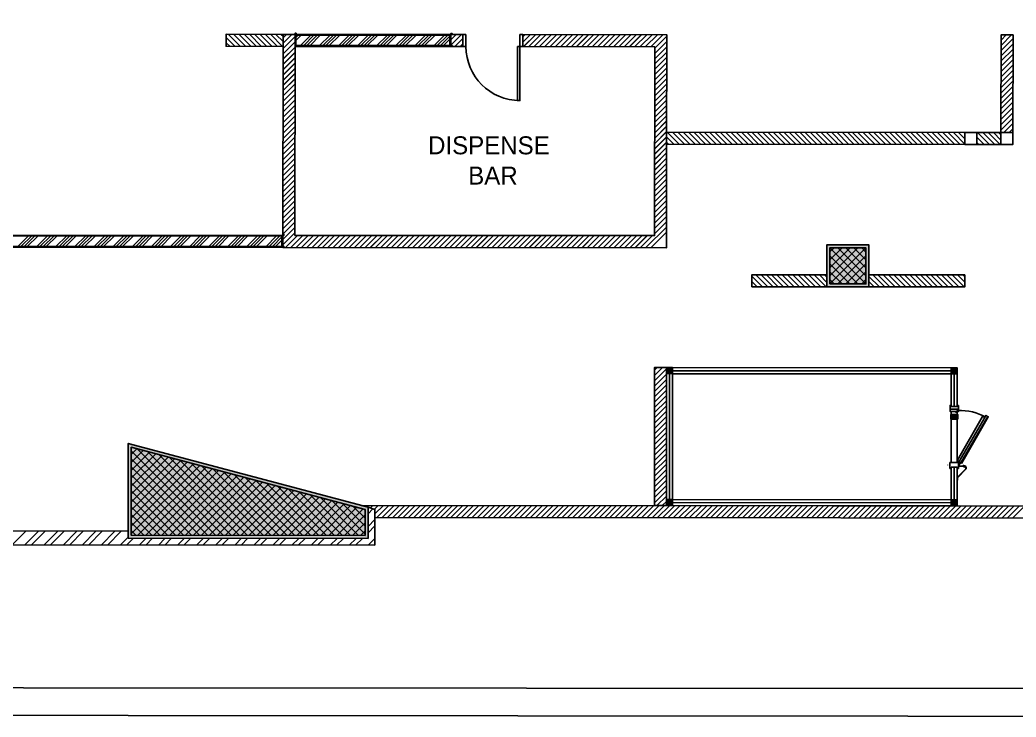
# Model space of a CAD drawing. Header units: millimetres. Extents: x -957 to 3394, y -3 to 3008.
# Drawn here: x 2041 to 2695, y -3 to 454 of the extents above; entities that cross this region are included whole.
import ezdxf

# ---------------------------------------------------------------- set-up
doc = ezdxf.new("R2010")
doc.units = ezdxf.units.MM
for name, color, linetype in [('PDF_0', 7, 'CONTINUOUS'), ('PDF_FRAMING-COLUMN', 7, 'CONTINUOUS'), ('PDF_FRAMING-COLUMN_HATCH', 7, 'CONTINUOUS'), ('PDF_HATCH', 7, 'CONTINUOUS'), ('PDF_HATCH_-_AAC', 7, 'CONTINUOUS'), ('PDF_HATCH_-_BRICK_WALL', 7, 'CONTINUOUS'), ('PDF_HATCH_-_WALL', 7, 'CONTINUOUS'), ('PDF_TEMPLATE', 7, 'CONTINUOUS'), ('PDF_TEXT', 7, 'CONTINUOUS'), ('PDF_TRI_ARC-KQ_DOOR___WIND', 7, 'CONTINUOUS'), ('PDF_TRI_ARC-KQ_WALL', 7, 'CONTINUOUS'), ('PDF_TRI_ARC-KQ_WALL_COLD_R', 7, 'CONTINUOUS'), ('PDF_WALL', 7, 'CONTINUOUS')]:
    doc.layers.add(name, color=color, linetype=linetype)
doc.styles.add('PDF_ARIAL', font='PDF_ARIAL')

msp = doc.modelspace()

# ---------------------------------------------------------------- linework, layer by layer
at = {"layer": 'PDF_0'}
msp.add_lwpolyline([(-926.17, 18.23), (-923.64, 2975.98), (3366.24, 2973.12), (3363.71, 15.38)], close=True, dxfattribs=at)
at = {"layer": 'PDF_FRAMING-COLUMN'}
for points in [[(2570.84, 279.16), (2598.37, 279.13), (2598.39, 306.66), (2570.86, 306.69)], [(2572.81, 281.12), (2596.4, 281.1), (2596.43, 304.7), (2572.83, 304.72)], [(2269.82, 114.23), (2112.5, 114.36), (2112.55, 176.5), (2269.84, 134.68)], [(2267.86, 116.19), (2114.47, 116.33), (2114.52, 173.94), (2267.87, 133.17)]]:
    msp.add_lwpolyline(points, close=True, dxfattribs=at)
at = {"layer": 'PDF_FRAMING-COLUMN_HATCH'}
for points in [[(2572.81, 286.33), (2591.21, 304.7)], [(2572.81, 281.12), (2596.43, 304.7)], [(2572.82, 301.98), (2575.57, 304.72)], [(2572.82, 296.76), (2580.78, 304.71)], [(2572.82, 291.55), (2586, 304.71)], [(2596.4, 281.1), (2572.83, 304.72)], [(2596.41, 286.31), (2578.04, 304.71)], [(2596.41, 291.53), (2583.26, 304.71)], [(2596.42, 296.74), (2588.47, 304.7)], [(2596.42, 301.96), (2593.69, 304.7)], [(2591.19, 281.1), (2572.82, 299.5)], [(2585.98, 281.11), (2572.82, 294.29)], [(2578.02, 281.12), (2596.42, 299.48)], [(2583.24, 281.11), (2596.42, 294.27)], [(2580.76, 281.11), (2572.81, 289.07)], [(2588.45, 281.11), (2596.41, 289.05)], [(2575.55, 281.12), (2572.81, 283.86)], [(2593.66, 281.1), (2596.41, 283.84)], [(2114.51, 169.27), (2118.22, 172.96)], [(2114.51, 164.05), (2122.34, 171.87)], [(2114.51, 158.84), (2126.46, 170.77)], [(2114.52, 171.52), (2169.66, 116.28)], [(2118.31, 172.94), (2174.87, 116.27)], [(2125.4, 171.05), (2180.09, 116.27)], [(2114.48, 132.76), (2147.06, 165.29)], [(2114.48, 127.55), (2151.19, 164.19)], [(2114.49, 143.19), (2138.82, 167.48)], [(2114.49, 137.98), (2142.94, 166.39)], [(2114.5, 153.62), (2130.58, 169.67)], [(2114.5, 148.41), (2134.7, 168.58)], [(2114.51, 166.3), (2164.44, 116.28)], [(2132.49, 169.17), (2185.3, 116.26)], [(2139.59, 167.28), (2190.52, 116.26)], [(2146.68, 165.39), (2195.73, 116.26)], [(2153.77, 163.51), (2200.95, 116.25)], [(2114.47, 122.34), (2155.31, 163.1)], [(2114.47, 117.12), (2159.43, 162)], [(2114.51, 161.09), (2159.23, 116.29)], [(2118.89, 116.32), (2163.55, 160.91)], [(2124.1, 116.32), (2167.67, 159.81)], [(2129.32, 116.31), (2171.79, 158.71)], [(2134.53, 116.31), (2175.91, 157.62)], [(2160.86, 161.62), (2206.16, 116.25)], [(2167.96, 159.73), (2211.38, 116.24)], [(2175.05, 157.85), (2216.59, 116.24)], [(2114.5, 155.87), (2154.02, 116.29)], [(2114.5, 150.66), (2148.8, 116.3)], [(2139.75, 116.3), (2180.03, 156.52)], [(2144.96, 116.3), (2184.16, 155.43)], [(2150.17, 116.29), (2188.28, 154.33)], [(2155.39, 116.29), (2192.4, 153.24)], [(2160.6, 116.29), (2196.52, 152.14)], [(2165.82, 116.28), (2200.64, 151.04)], [(2182.14, 155.96), (2221.8, 116.23)], [(2189.24, 154.08), (2227.02, 116.23)], [(2196.33, 152.19), (2232.23, 116.22)], [(2203.42, 150.3), (2237.45, 116.22)], [(2114.49, 145.44), (2143.59, 116.3)], [(2171.03, 116.28), (2204.76, 149.95)], [(2176.25, 116.27), (2208.88, 148.85)], [(2181.46, 116.27), (2213, 147.76)], [(2186.68, 116.26), (2217.12, 146.66)], [(2191.89, 116.26), (2221.25, 145.56)], [(2197.1, 116.25), (2225.37, 144.47)], [(2210.52, 148.42), (2242.66, 116.22)], [(2217.61, 146.53), (2247.88, 116.21)], [(2224.7, 144.65), (2253.09, 116.21)], [(2114.49, 140.23), (2138.37, 116.3)], [(2202.32, 116.25), (2229.49, 143.37)], [(2207.53, 116.25), (2233.61, 142.28)], [(2212.75, 116.24), (2237.73, 141.18)], [(2217.96, 116.24), (2241.85, 140.08)], [(2223.18, 116.23), (2245.97, 138.99)], [(2228.39, 116.23), (2250.09, 137.89)], [(2231.79, 142.76), (2258.31, 116.2)], [(2238.89, 140.87), (2263.52, 116.2)], [(2245.98, 138.99), (2267.86, 117.07)], [(2114.48, 135.01), (2133.16, 116.31)], [(2233.61, 116.22), (2254.22, 136.8)], [(2238.82, 116.22), (2258.34, 135.7)], [(2244.04, 116.21), (2262.46, 134.61)], [(2249.25, 116.21), (2266.58, 133.51)], [(2253.07, 137.1), (2267.86, 122.29)], [(2260.17, 135.21), (2267.87, 127.5)], [(2267.26, 132.72), (2267.87, 133.33)], [(2114.48, 129.8), (2127.94, 116.31)], [(2114.48, 124.59), (2122.73, 116.32)], [(2254.46, 116.21), (2267.87, 129.59)], [(2259.68, 116.2), (2267.86, 124.37)], [(2114.47, 119.37), (2117.51, 116.32)], [(2264.89, 116.2), (2267.86, 119.16)]]:
    msp.add_lwpolyline(points, dxfattribs=at)
for points in [[(2570.84, 279.16), (2598.37, 279.13), (2570.86, 306.69), (2598.39, 306.66)], [(2572.81, 281.12), (2596.4, 281.1), (2572.83, 304.72), (2596.43, 304.7)], [(2269.82, 114.23), (2112.5, 114.36), (2269.84, 134.68), (2112.55, 176.5)], [(2267.86, 116.19), (2114.47, 116.33), (2267.87, 133.17), (2114.52, 173.94)]]:
    msp.add_solid(points, dxfattribs=at)
at = {"layer": 'PDF_HATCH'}
for points in [[(2186.01, 436.8), (2178.15, 444.68)], [(2189.49, 436.8), (2181.63, 444.67)], [(2192.96, 436.8), (2185.1, 444.67)], [(2196.44, 436.8), (2188.58, 444.67)], [(2199.92, 436.79), (2192.06, 444.67)], [(2203.39, 436.79), (2195.53, 444.66)], [(2206.87, 436.79), (2199.01, 444.66)], [(2210.35, 436.78), (2202.49, 444.66)], [(2213.82, 436.78), (2205.96, 444.65)], [(2214.05, 440.03), (2209.44, 444.65)], [(2214.06, 443.5), (2212.92, 444.65)], [(2179.06, 436.81), (2176.67, 439.2)], [(2182.54, 436.81), (2176.68, 442.68)], [(2685.04, 437.45), (2691.84, 444.24)], [(2685.04, 433.98), (2692.91, 441.83)], [(2685.04, 430.5), (2692.91, 438.36)], [(2685.05, 440.93), (2688.36, 444.24)], [(2685.03, 427.02), (2692.91, 434.88)], [(2685.03, 423.55), (2692.9, 431.41)], [(2685.03, 420.07), (2692.9, 427.93)], [(2685.02, 416.59), (2692.9, 424.45)], [(2685.02, 413.12), (2692.89, 420.98)], [(2685.02, 409.64), (2692.89, 417.5)], [(2685.02, 406.16), (2692.89, 414.02)], [(2685.01, 402.69), (2692.89, 410.55)], [(2685.01, 399.21), (2692.88, 407.07)], [(2685, 392.26), (2692.88, 400.12)], [(2685.01, 395.74), (2692.88, 403.6)], [(2685, 388.78), (2692.87, 396.64)], [(2685, 385.31), (2692.87, 393.17)], [(2684.99, 381.83), (2692.87, 389.69)], [(2686.97, 380.33), (2692.86, 386.21)], [(2473.92, 372.65), (2466.06, 380.52)], [(2477.4, 372.64), (2469.54, 380.52)], [(2480.87, 372.64), (2473.02, 380.51)], [(2484.35, 372.64), (2476.49, 380.51)], [(2487.83, 372.63), (2479.97, 380.51)], [(2491.3, 372.63), (2483.44, 380.5)], [(2494.78, 372.63), (2486.92, 380.5)], [(2498.26, 372.63), (2490.4, 380.5)], [(2501.73, 372.62), (2493.87, 380.49)], [(2505.21, 372.62), (2497.35, 380.49)], [(2508.69, 372.62), (2500.83, 380.49)], [(2512.16, 372.61), (2504.3, 380.49)], [(2515.64, 372.61), (2507.78, 380.48)], [(2519.11, 372.61), (2511.26, 380.48)], [(2522.59, 372.6), (2514.73, 380.48)], [(2526.07, 372.6), (2518.21, 380.47)], [(2529.54, 372.6), (2521.68, 380.47)], [(2533.02, 372.6), (2525.16, 380.47)], [(2536.5, 372.59), (2528.64, 380.47)], [(2539.97, 372.59), (2532.11, 380.46)], [(2543.45, 372.59), (2535.59, 380.46)], [(2546.93, 372.58), (2539.07, 380.46)], [(2550.4, 372.58), (2542.54, 380.45)], [(2553.88, 372.58), (2546.02, 380.45)], [(2557.35, 372.57), (2549.49, 380.45)], [(2560.83, 372.57), (2552.97, 380.44)], [(2564.31, 372.57), (2556.45, 380.44)], [(2567.78, 372.57), (2559.92, 380.44)], [(2571.26, 372.56), (2563.4, 380.44)], [(2574.74, 372.56), (2566.88, 380.43)], [(2578.21, 372.56), (2570.35, 380.43)], [(2581.69, 372.55), (2573.83, 380.43)], [(2585.16, 372.55), (2577.31, 380.42)], [(2588.64, 372.55), (2580.78, 380.42)], [(2592.12, 372.54), (2584.26, 380.42)], [(2595.59, 372.54), (2587.73, 380.41)], [(2599.07, 372.54), (2591.21, 380.41)], [(2602.55, 372.54), (2594.69, 380.41)], [(2606.02, 372.53), (2598.16, 380.41)], [(2609.5, 372.53), (2601.64, 380.4)], [(2612.98, 372.53), (2605.12, 380.4)], [(2616.45, 372.52), (2608.59, 380.4)], [(2619.93, 372.52), (2612.07, 380.39)], [(2623.4, 372.52), (2615.55, 380.39)], [(2626.88, 372.52), (2619.02, 380.39)], [(2630.36, 372.51), (2622.5, 380.38)], [(2633.83, 372.51), (2625.97, 380.38)], [(2637.31, 372.51), (2629.45, 380.38)], [(2640.79, 372.5), (2632.93, 380.38)], [(2644.26, 372.5), (2636.4, 380.37)], [(2647.74, 372.5), (2639.88, 380.37)], [(2651.22, 372.49), (2643.36, 380.37)], [(2654.69, 372.49), (2646.83, 380.36)], [(2658.17, 372.49), (2650.31, 380.36)], [(2661.37, 372.76), (2653.78, 380.36)], [(2661.38, 376.23), (2657.26, 380.36)], [(2661.38, 379.71), (2660.74, 380.35)], [(2677.45, 372.47), (2669.59, 380.34)], [(2680.93, 372.47), (2673.07, 380.34)], [(2684.4, 372.47), (2676.54, 380.34)], [(2684.99, 375.36), (2680.02, 380.34)], [(2684.99, 378.84), (2683.5, 380.33)], [(2690.45, 380.33), (2692.86, 382.74)], [(2466.97, 372.65), (2465.71, 373.91)], [(2470.45, 372.65), (2465.71, 377.39)], [(2673.97, 372.48), (2669.24, 377.21)], [(2670.5, 372.48), (2669.24, 373.74)], [(2525.06, 279.19), (2521.66, 282.6)], [(2528.54, 279.19), (2521.67, 286.08)], [(2532.02, 279.19), (2524.16, 287.06)], [(2535.49, 279.19), (2527.63, 287.06)], [(2538.97, 279.18), (2531.11, 287.06)], [(2542.45, 279.18), (2534.59, 287.05)], [(2545.92, 279.18), (2538.06, 287.05)], [(2549.4, 279.17), (2541.54, 287.05)], [(2552.87, 279.17), (2545.01, 287.04)], [(2556.35, 279.17), (2548.49, 287.04)], [(2559.83, 279.16), (2551.97, 287.04)], [(2563.3, 279.16), (2555.44, 287.03)], [(2566.78, 279.16), (2558.92, 287.03)], [(2570.26, 279.16), (2562.4, 287.03)], [(2570.84, 282.05), (2565.87, 287.03)], [(2570.84, 285.53), (2569.35, 287.02)], [(2601.77, 279.13), (2598.37, 282.53)], [(2605.25, 279.13), (2598.38, 286.01)], [(2608.73, 279.12), (2600.87, 287)], [(2612.2, 279.12), (2604.34, 286.99)], [(2615.68, 279.12), (2607.82, 286.99)], [(2619.15, 279.11), (2611.29, 286.99)], [(2622.63, 279.11), (2614.77, 286.98)], [(2626.11, 279.11), (2618.25, 286.98)], [(2629.58, 279.11), (2621.72, 286.98)], [(2633.06, 279.1), (2625.2, 286.98)], [(2636.54, 279.1), (2628.68, 286.97)], [(2640.01, 279.1), (2632.15, 286.97)], [(2643.49, 279.09), (2635.63, 286.97)], [(2646.96, 279.09), (2639.11, 286.96)], [(2650.44, 279.09), (2642.58, 286.96)], [(2653.92, 279.08), (2646.06, 286.96)], [(2657.39, 279.08), (2649.53, 286.95)], [(2660.87, 279.08), (2653.01, 286.95)], [(2661.3, 282.13), (2656.49, 286.95)], [(2661.3, 285.61), (2659.96, 286.95)], [(2457.71, 217.51), (2465.59, 225.37)], [(2457.72, 224.46), (2459.42, 226.15)], [(2457.72, 220.98), (2462.89, 226.15)], [(2457.71, 214.03), (2465.58, 221.89)], [(2457.71, 210.55), (2465.58, 218.41)], [(2457.7, 207.08), (2465.58, 214.94)], [(2457.7, 203.6), (2465.57, 211.46)], [(2457.69, 196.65), (2465.57, 204.51)], [(2457.7, 200.12), (2465.57, 207.98)], [(2457.69, 193.17), (2465.56, 201.03)], [(2457.69, 189.7), (2465.56, 197.55)], [(2457.68, 182.74), (2465.56, 190.6)], [(2457.69, 186.22), (2465.56, 194.08)], [(2457.68, 179.27), (2465.55, 187.13)], [(2457.68, 175.79), (2465.55, 183.65)], [(2457.67, 172.31), (2465.55, 180.17)], [(2457.67, 168.84), (2465.54, 176.7)], [(2457.67, 165.36), (2465.54, 173.22)], [(2457.66, 158.41), (2465.53, 166.27)], [(2457.67, 161.88), (2465.54, 169.74)], [(2457.66, 154.93), (2465.53, 162.79)], [(2457.66, 151.46), (2465.53, 159.32)], [(2457.65, 147.98), (2465.53, 155.84)], [(2457.65, 144.5), (2465.52, 152.36)], [(2457.64, 137.55), (2465.52, 145.41)], [(2457.65, 141.03), (2465.52, 148.89)], [(2459.27, 135.7), (2465.51, 141.93)], [(2462.75, 135.7), (2465.51, 138.46)]]:
    msp.add_lwpolyline(points, dxfattribs=at)
at = {"layer": 'PDF_HATCH_-_AAC'}
for points in [[(2214.05, 438.83), (2219.88, 444.64)], [(2214.06, 442.31), (2216.4, 444.64)], [(2214.07, 442.31), (2216.42, 444.64)], [(2214.07, 438.83), (2219.89, 444.64)], [(2324.18, 441.09), (2327.64, 444.55)], [(2324.18, 437.62), (2331.12, 444.55)], [(2324.19, 437.62), (2331.13, 444.55)], [(2324.2, 441.09), (2327.66, 444.55)], [(2371.38, 443.06), (2372.83, 444.51)], [(2371.38, 439.58), (2376.31, 444.51)], [(2371.39, 443.06), (2372.85, 444.51)], [(2371.39, 439.58), (2376.33, 444.51)], [(2371.91, 436.65), (2379.79, 444.51)], [(2371.93, 436.65), (2379.8, 444.51)], [(2375.39, 436.64), (2383.26, 444.5)], [(2375.41, 436.64), (2383.28, 444.5)], [(2378.87, 436.64), (2386.74, 444.5)], [(2378.88, 436.64), (2386.76, 444.5)], [(2382.34, 436.64), (2390.22, 444.5)], [(2382.36, 436.64), (2390.23, 444.5)], [(2385.82, 436.63), (2393.69, 444.49)], [(2385.84, 436.63), (2393.71, 444.49)], [(2389.3, 436.63), (2397.17, 444.49)], [(2389.31, 436.63), (2397.19, 444.49)], [(2392.77, 436.63), (2400.65, 444.49)], [(2392.79, 436.63), (2400.66, 444.49)], [(2396.25, 436.62), (2404.12, 444.48)], [(2396.26, 436.62), (2404.14, 444.48)], [(2399.73, 436.62), (2407.6, 444.48)], [(2399.74, 436.62), (2407.61, 444.48)], [(2403.2, 436.62), (2411.07, 444.48)], [(2403.22, 436.62), (2411.09, 444.48)], [(2406.68, 436.62), (2414.55, 444.48)], [(2406.69, 436.62), (2414.57, 444.48)], [(2410.15, 436.61), (2418.03, 444.47)], [(2410.17, 436.61), (2418.04, 444.47)], [(2413.63, 436.61), (2421.5, 444.47)], [(2413.65, 436.61), (2421.52, 444.47)], [(2417.11, 436.61), (2424.98, 444.47)], [(2417.12, 436.61), (2425, 444.47)], [(2420.58, 436.6), (2428.46, 444.46)], [(2420.6, 436.6), (2428.47, 444.46)], [(2424.06, 436.6), (2431.93, 444.46)], [(2424.08, 436.6), (2431.95, 444.46)], [(2427.54, 436.6), (2435.41, 444.46)], [(2427.55, 436.6), (2435.42, 444.46)], [(2431.01, 436.59), (2438.89, 444.45)], [(2431.03, 436.59), (2438.9, 444.45)], [(2434.49, 436.59), (2442.36, 444.45)], [(2434.5, 436.59), (2442.38, 444.45)], [(2437.96, 436.59), (2445.84, 444.45)], [(2437.98, 436.59), (2445.85, 444.45)], [(2441.44, 436.59), (2449.31, 444.45)], [(2441.46, 436.59), (2449.33, 444.45)], [(2444.92, 436.58), (2452.79, 444.44)], [(2444.93, 436.58), (2452.81, 444.44)], [(2448.39, 436.58), (2456.27, 444.44)], [(2448.41, 436.58), (2456.28, 444.44)], [(2451.87, 436.58), (2459.74, 444.44)], [(2451.89, 436.58), (2459.76, 444.44)], [(2455.35, 436.57), (2463.22, 444.43)], [(2455.36, 436.57), (2463.24, 444.43)], [(2214.05, 435.35), (2221.92, 443.21)], [(2214.05, 431.88), (2221.92, 439.74)], [(2214.06, 431.88), (2221.94, 439.74)], [(2214.07, 435.35), (2221.94, 443.21)], [(2326.72, 436.68), (2332.05, 442)], [(2326.74, 436.68), (2332.06, 442)], [(2330.2, 436.68), (2332.04, 438.52)], [(2330.21, 436.68), (2332.06, 438.52)], [(2457.9, 435.65), (2465.77, 443.51)], [(2457.9, 432.17), (2465.77, 440.03)], [(2457.91, 435.65), (2465.79, 443.51)], [(2457.91, 432.17), (2465.78, 440.03)], [(2214.04, 428.4), (2221.92, 436.26)], [(2214.04, 424.92), (2221.91, 432.78)], [(2214.06, 428.4), (2221.93, 436.26)], [(2214.06, 424.92), (2221.93, 432.78)], [(2457.89, 428.7), (2465.77, 436.55)], [(2457.89, 425.22), (2465.76, 433.08)], [(2457.91, 428.7), (2465.78, 436.55)], [(2457.91, 425.22), (2465.78, 433.08)], [(2214.04, 421.45), (2221.91, 429.31)], [(2214.04, 417.97), (2221.91, 425.83)], [(2214.05, 421.45), (2221.93, 429.31)], [(2214.05, 417.97), (2221.92, 425.83)], [(2457.88, 418.27), (2465.76, 426.13)], [(2457.89, 421.74), (2465.76, 429.6)], [(2457.9, 421.74), (2465.78, 429.6)], [(2457.9, 418.27), (2465.77, 426.13)], [(2214.03, 414.49), (2221.91, 422.35)], [(2214.03, 411.02), (2221.9, 418.88)], [(2214.05, 414.49), (2221.92, 422.35)], [(2214.05, 411.02), (2221.92, 418.88)], [(2457.88, 414.79), (2465.75, 422.65)], [(2457.88, 411.31), (2465.75, 419.17)], [(2457.89, 411.31), (2465.77, 419.17)], [(2457.9, 414.79), (2465.77, 422.65)], [(2214.02, 404.07), (2221.9, 411.93)], [(2214.03, 407.54), (2221.9, 415.4)], [(2214.04, 407.54), (2221.92, 415.4)], [(2214.04, 404.07), (2221.91, 411.93)], [(2457.87, 407.84), (2465.75, 415.7)], [(2457.87, 404.36), (2465.74, 412.22)], [(2457.89, 407.84), (2465.76, 415.7)], [(2457.89, 404.36), (2465.76, 412.22)], [(2214.02, 400.59), (2221.89, 408.45)], [(2214.04, 400.59), (2221.91, 408.45)], [(2457.87, 400.88), (2465.74, 408.74)], [(2457.87, 397.41), (2465.74, 405.27)], [(2457.88, 400.88), (2465.76, 408.74)], [(2457.88, 397.41), (2465.75, 405.27)], [(2214.01, 393.64), (2221.89, 401.5)], [(2214.02, 397.11), (2221.89, 404.97)], [(2214.03, 397.11), (2221.91, 404.97)], [(2214.03, 393.64), (2221.9, 401.5)], [(2457.86, 393.93), (2465.74, 401.79)], [(2457.88, 393.93), (2465.75, 401.79)], [(2214.01, 390.16), (2221.88, 398.02)], [(2214.01, 386.68), (2221.88, 394.54)], [(2214.02, 386.68), (2221.9, 394.54)], [(2214.03, 390.16), (2221.9, 398.02)], [(2457.86, 390.46), (2465.73, 398.32)], [(2457.86, 386.98), (2465.73, 394.84)], [(2457.87, 386.98), (2465.75, 394.84)], [(2457.88, 390.46), (2465.75, 398.32)], [(2214, 379.73), (2221.88, 387.59)], [(2214.01, 383.21), (2221.88, 391.07)], [(2214.02, 383.21), (2221.89, 391.07)], [(2214.02, 379.73), (2221.89, 387.59)], [(2457.85, 383.5), (2465.73, 391.36)], [(2457.85, 380.03), (2465.72, 387.89)], [(2457.87, 383.5), (2465.74, 391.36)], [(2457.87, 380.03), (2465.74, 387.89)], [(2214, 376.26), (2221.87, 384.11)], [(2214, 372.78), (2221.87, 380.64)], [(2214.01, 372.78), (2221.89, 380.64)], [(2214.02, 376.26), (2221.89, 384.11)], [(2457.85, 376.55), (2465.72, 384.41)], [(2457.85, 373.07), (2465.72, 380.93)], [(2457.86, 376.55), (2465.74, 384.41)], [(2457.86, 373.07), (2465.73, 380.93)], [(2213.99, 369.3), (2221.87, 377.16)], [(2213.99, 365.83), (2221.86, 373.69)], [(2214.01, 369.3), (2221.88, 377.16)], [(2214.01, 365.83), (2221.88, 373.69)], [(2457.84, 369.6), (2465.71, 377.46)], [(2457.84, 366.12), (2465.71, 373.98)], [(2457.86, 369.6), (2465.73, 377.46)], [(2457.86, 366.12), (2465.73, 373.98)], [(2213.99, 362.35), (2221.86, 370.21)], [(2213.99, 358.87), (2221.86, 366.73)], [(2214, 362.35), (2221.88, 370.21)], [(2214, 358.87), (2221.87, 366.73)], [(2457.83, 359.17), (2465.71, 367.03)], [(2457.84, 362.65), (2465.71, 370.5)], [(2457.85, 362.65), (2465.72, 370.5)], [(2457.85, 359.17), (2465.72, 367.03)], [(2213.98, 355.4), (2221.86, 363.26)], [(2213.98, 351.92), (2221.85, 359.78)], [(2214, 355.4), (2221.87, 363.26)], [(2214, 351.92), (2221.87, 359.78)], [(2457.83, 355.69), (2465.7, 363.55)], [(2457.83, 352.22), (2465.7, 360.08)], [(2457.84, 352.22), (2465.72, 360.08)], [(2457.85, 355.69), (2465.72, 363.55)], [(2213.98, 348.44), (2221.85, 356.3)], [(2213.99, 348.44), (2221.87, 356.3)], [(2457.82, 348.74), (2465.7, 356.6)], [(2457.82, 345.26), (2465.69, 353.12)], [(2457.84, 348.74), (2465.71, 356.6)], [(2457.84, 345.26), (2465.71, 353.12)], [(2213.97, 344.97), (2221.85, 352.83)], [(2213.97, 341.49), (2221.84, 349.35)], [(2213.99, 344.97), (2221.86, 352.83)], [(2213.99, 341.49), (2221.86, 349.35)], [(2457.82, 341.79), (2465.69, 349.65)], [(2457.83, 341.79), (2465.71, 349.65)], [(2213.96, 334.54), (2221.84, 342.4)], [(2213.97, 338.02), (2221.84, 345.87)], [(2213.98, 338.02), (2221.86, 345.87)], [(2213.98, 334.54), (2221.85, 342.4)], [(2457.81, 334.84), (2465.69, 342.69)], [(2457.82, 338.31), (2465.69, 346.17)], [(2457.83, 338.31), (2465.7, 346.17)], [(2457.83, 334.84), (2465.7, 342.69)], [(2213.96, 331.06), (2221.83, 338.92)], [(2213.96, 327.59), (2221.83, 335.45)], [(2213.97, 327.59), (2221.85, 335.45)], [(2213.98, 331.06), (2221.85, 338.92)], [(2457.81, 331.36), (2465.68, 339.22)], [(2457.81, 327.88), (2465.68, 335.74)], [(2457.82, 327.88), (2465.7, 335.74)], [(2457.83, 331.36), (2465.7, 339.22)], [(2213.95, 320.63), (2221.83, 328.49)], [(2213.96, 324.11), (2221.83, 331.97)], [(2213.97, 324.11), (2221.84, 331.97)], [(2213.97, 320.63), (2221.84, 328.49)], [(2457.8, 324.41), (2465.68, 332.27)], [(2457.8, 320.93), (2465.67, 328.79)], [(2457.82, 324.41), (2465.69, 332.27)], [(2457.82, 320.93), (2465.69, 328.79)], [(2213.95, 317.16), (2221.82, 325.02)], [(2213.95, 313.68), (2221.82, 321.54)], [(2213.96, 313.68), (2221.84, 321.54)], [(2213.97, 317.16), (2221.84, 325.02)], [(2457.8, 317.45), (2465.67, 325.31)], [(2457.8, 313.98), (2465.67, 321.84)], [(2457.81, 317.45), (2465.69, 325.31)], [(2457.81, 313.98), (2465.68, 321.84)], [(2213.94, 310.2), (2221.82, 318.06)], [(2213.94, 306.73), (2221.81, 314.59)], [(2213.96, 310.2), (2221.83, 318.06)], [(2213.96, 306.73), (2221.83, 314.59)], [(2452.1, 304.82), (2465.66, 318.36)], [(2452.12, 304.82), (2465.68, 318.36)], [(2455.58, 304.82), (2465.66, 314.88)], [(2455.59, 304.82), (2465.68, 314.88)], [(2215.71, 305.02), (2223.58, 312.88)], [(2215.73, 305.02), (2223.6, 312.88)], [(2219.19, 305.02), (2227.06, 312.88)], [(2219.2, 305.02), (2227.08, 312.88)], [(2222.66, 305.02), (2230.54, 312.88)], [(2222.68, 305.02), (2230.55, 312.88)], [(2226.14, 305.01), (2234.01, 312.87)], [(2226.16, 305.01), (2234.03, 312.87)], [(2229.62, 305.01), (2237.49, 312.87)], [(2229.63, 305.01), (2237.51, 312.87)], [(2233.09, 305.01), (2240.97, 312.87)], [(2233.11, 305.01), (2240.98, 312.87)], [(2236.57, 305.01), (2244.44, 312.86)], [(2236.59, 305.01), (2244.46, 312.86)], [(2240.05, 305), (2247.92, 312.86)], [(2240.06, 305), (2247.93, 312.86)], [(2243.52, 305), (2251.39, 312.86)], [(2243.54, 305), (2251.41, 312.86)], [(2247, 305), (2254.87, 312.86)], [(2247.01, 305), (2254.89, 312.86)], [(2250.47, 304.99), (2258.35, 312.85)], [(2250.49, 304.99), (2258.36, 312.85)], [(2253.95, 304.99), (2261.82, 312.85)], [(2253.97, 304.99), (2261.84, 312.85)], [(2257.43, 304.99), (2265.3, 312.85)], [(2257.44, 304.99), (2265.32, 312.85)], [(2260.9, 304.98), (2268.78, 312.84)], [(2260.92, 304.98), (2268.79, 312.84)], [(2264.38, 304.98), (2272.25, 312.84)], [(2264.4, 304.98), (2272.27, 312.84)], [(2267.86, 304.98), (2275.73, 312.84)], [(2267.87, 304.98), (2275.75, 312.84)], [(2271.33, 304.98), (2279.21, 312.83)], [(2271.35, 304.98), (2279.22, 312.83)], [(2274.81, 304.97), (2282.68, 312.83)], [(2274.83, 304.97), (2282.7, 312.83)], [(2278.29, 304.97), (2286.16, 312.83)], [(2278.3, 304.97), (2286.17, 312.83)], [(2281.76, 304.97), (2289.63, 312.83)], [(2281.78, 304.97), (2289.65, 312.83)], [(2285.24, 304.96), (2293.11, 312.82)], [(2285.25, 304.96), (2293.13, 312.82)], [(2288.71, 304.96), (2296.59, 312.82)], [(2288.73, 304.96), (2296.6, 312.82)], [(2292.19, 304.96), (2300.06, 312.82)], [(2292.21, 304.96), (2300.08, 312.82)], [(2295.67, 304.95), (2303.54, 312.81)], [(2295.68, 304.95), (2303.56, 312.81)], [(2299.14, 304.95), (2307.02, 312.81)], [(2299.16, 304.95), (2307.03, 312.81)], [(2302.62, 304.95), (2310.49, 312.81)], [(2302.64, 304.95), (2310.51, 312.81)], [(2306.1, 304.95), (2313.97, 312.8)], [(2306.11, 304.95), (2313.98, 312.8)], [(2309.57, 304.94), (2317.45, 312.8)], [(2309.59, 304.94), (2317.46, 312.8)], [(2313.05, 304.94), (2320.92, 312.8)], [(2313.06, 304.94), (2320.94, 312.8)], [(2316.53, 304.94), (2324.4, 312.8)], [(2316.54, 304.94), (2324.41, 312.8)], [(2320, 304.93), (2327.87, 312.79)], [(2320.02, 304.93), (2327.89, 312.79)], [(2323.48, 304.93), (2331.35, 312.79)], [(2323.49, 304.93), (2331.37, 312.79)], [(2326.95, 304.93), (2334.83, 312.79)], [(2326.97, 304.93), (2334.84, 312.79)], [(2330.43, 304.92), (2338.3, 312.78)], [(2330.45, 304.92), (2338.32, 312.78)], [(2333.91, 304.92), (2341.78, 312.78)], [(2333.92, 304.92), (2341.8, 312.78)], [(2337.38, 304.92), (2345.26, 312.78)], [(2337.4, 304.92), (2345.27, 312.78)], [(2340.86, 304.92), (2348.73, 312.78)], [(2340.88, 304.92), (2348.75, 312.78)], [(2344.34, 304.91), (2352.21, 312.77)], [(2344.35, 304.91), (2352.22, 312.77)], [(2347.81, 304.91), (2355.68, 312.77)], [(2347.83, 304.91), (2355.7, 312.77)], [(2351.29, 304.91), (2359.16, 312.77)], [(2351.3, 304.91), (2359.18, 312.77)], [(2354.76, 304.9), (2362.64, 312.76)], [(2354.78, 304.9), (2362.65, 312.76)], [(2358.24, 304.9), (2366.11, 312.76)], [(2358.26, 304.9), (2366.13, 312.76)], [(2361.72, 304.9), (2369.59, 312.76)], [(2361.73, 304.9), (2369.61, 312.76)], [(2365.19, 304.89), (2373.07, 312.75)], [(2365.21, 304.89), (2373.08, 312.75)], [(2368.67, 304.89), (2376.54, 312.75)], [(2368.69, 304.89), (2376.56, 312.75)], [(2372.15, 304.89), (2380.02, 312.75)], [(2372.16, 304.89), (2380.04, 312.75)], [(2375.62, 304.89), (2383.5, 312.75)], [(2375.64, 304.89), (2383.51, 312.75)], [(2379.1, 304.88), (2386.97, 312.74)], [(2379.11, 304.88), (2386.99, 312.74)], [(2382.58, 304.88), (2390.45, 312.74)], [(2382.59, 304.88), (2390.46, 312.74)], [(2386.05, 304.88), (2393.92, 312.74)], [(2386.07, 304.88), (2393.94, 312.74)], [(2389.53, 304.87), (2397.4, 312.73)], [(2389.54, 304.87), (2397.42, 312.73)], [(2393, 304.87), (2400.88, 312.73)], [(2393.02, 304.87), (2400.89, 312.73)], [(2396.48, 304.87), (2404.35, 312.73)], [(2396.5, 304.87), (2404.37, 312.73)], [(2399.96, 304.87), (2407.83, 312.72)], [(2399.97, 304.87), (2407.85, 312.72)], [(2403.43, 304.86), (2411.31, 312.72)], [(2403.45, 304.86), (2411.32, 312.72)], [(2406.91, 304.86), (2414.78, 312.72)], [(2406.93, 304.86), (2414.8, 312.72)], [(2410.39, 304.86), (2418.26, 312.72)], [(2410.4, 304.86), (2418.27, 312.72)], [(2413.86, 304.85), (2421.74, 312.71)], [(2413.88, 304.85), (2421.75, 312.71)], [(2417.34, 304.85), (2425.21, 312.71)], [(2417.35, 304.85), (2425.23, 312.71)], [(2420.82, 304.85), (2428.69, 312.71)], [(2420.83, 304.85), (2428.7, 312.71)], [(2424.29, 304.84), (2432.16, 312.7)], [(2424.31, 304.84), (2432.18, 312.7)], [(2427.77, 304.84), (2435.64, 312.7)], [(2427.78, 304.84), (2435.66, 312.7)], [(2431.24, 304.84), (2439.12, 312.7)], [(2431.26, 304.84), (2439.13, 312.7)], [(2434.72, 304.84), (2442.59, 312.69)], [(2434.74, 304.84), (2442.61, 312.69)], [(2438.2, 304.83), (2446.07, 312.69)], [(2438.21, 304.83), (2446.09, 312.69)], [(2441.67, 304.83), (2449.55, 312.69)], [(2441.69, 304.83), (2449.56, 312.69)], [(2445.15, 304.83), (2453.02, 312.69)], [(2445.17, 304.83), (2453.04, 312.69)], [(2448.63, 304.82), (2456.5, 312.68)], [(2448.64, 304.82), (2456.51, 312.68)]]:
    msp.add_lwpolyline(points, dxfattribs=at)
at = {"layer": 'PDF_HATCH_-_BRICK_WALL'}
for points in [[(2269.84, 134.58), (2269.91, 134.65)], [(2269.84, 130.41), (2273.07, 133.64)], [(2269.83, 122.06), (2274.36, 126.58)], [(2036.36, 109.9), (2045.41, 118.94)], [(2044.7, 109.9), (2053.76, 118.93)], [(2048.88, 109.89), (2057.93, 118.93)], [(2057.22, 109.88), (2066.27, 118.92)], [(2061.39, 109.88), (2070.44, 118.92)], [(2069.73, 109.87), (2078.79, 118.91)], [(2073.91, 109.87), (2082.96, 118.91)], [(2082.25, 109.86), (2091.3, 118.9)], [(2086.42, 109.86), (2095.47, 118.9)], [(2094.76, 109.85), (2103.82, 118.89)], [(2098.93, 109.85), (2107.99, 118.89)], [(2269.82, 117.89), (2274.35, 122.41)], [(2107.28, 109.84), (2112.5, 115.06)], [(2111.45, 109.84), (2115.98, 114.36)], [(2119.79, 109.83), (2124.32, 114.35)], [(2123.96, 109.83), (2128.49, 114.35)], [(2132.31, 109.82), (2136.83, 114.34)], [(2136.48, 109.82), (2141.01, 114.34)], [(2144.82, 109.81), (2149.35, 114.33)], [(2148.99, 109.81), (2153.52, 114.33)], [(2157.34, 109.8), (2161.86, 114.32)], [(2161.51, 109.8), (2166.04, 114.31)], [(2169.85, 109.79), (2174.38, 114.31)], [(2174.02, 109.78), (2178.55, 114.3)], [(2182.37, 109.78), (2186.89, 114.3)], [(2186.54, 109.77), (2191.07, 114.29)], [(2194.88, 109.77), (2199.41, 114.29)], [(2199.05, 109.76), (2203.58, 114.28)], [(2207.4, 109.76), (2211.92, 114.28)], [(2211.57, 109.75), (2216.09, 114.27)], [(2219.91, 109.75), (2224.44, 114.26)], [(2224.08, 109.74), (2228.61, 114.26)], [(2232.43, 109.73), (2236.95, 114.25)], [(2236.6, 109.73), (2241.12, 114.25)], [(2244.94, 109.72), (2249.47, 114.24)], [(2249.11, 109.72), (2253.64, 114.24)], [(2257.46, 109.71), (2261.98, 114.23)], [(2261.63, 109.71), (2266.15, 114.23)], [(2269.97, 109.7), (2274.34, 114.07)], [(2274.14, 109.7), (2274.34, 109.9)]]:
    msp.add_lwpolyline(points, dxfattribs=at)
at = {"layer": 'PDF_HATCH_-_WALL'}
for points in [[(2265.91, 135.72), (2266.06, 135.87)], [(2268.66, 134.99), (2269.54, 135.86)], [(2271.35, 134.2), (2273.01, 135.86)], [(2274, 133.37), (2276.49, 135.86)], [(2274.36, 130.26), (2279.96, 135.86)], [(2275.57, 127.99), (2283.44, 135.85)], [(2279.04, 127.99), (2286.92, 135.85)], [(2282.52, 127.99), (2290.39, 135.85)], [(2286, 127.98), (2293.87, 135.84)], [(2289.47, 127.98), (2297.35, 135.84)], [(2292.95, 127.98), (2300.82, 135.84)], [(2296.43, 127.98), (2304.3, 135.83)], [(2299.9, 127.97), (2307.77, 135.83)], [(2303.38, 127.97), (2311.25, 135.83)], [(2306.85, 127.97), (2314.73, 135.83)], [(2310.33, 127.96), (2318.2, 135.82)], [(2313.81, 127.96), (2321.68, 135.82)], [(2317.28, 127.96), (2325.16, 135.82)], [(2320.76, 127.95), (2328.63, 135.81)], [(2324.24, 127.95), (2332.11, 135.81)], [(2327.71, 127.95), (2335.59, 135.81)], [(2331.19, 127.95), (2339.06, 135.8)], [(2334.67, 127.94), (2342.54, 135.8)], [(2338.14, 127.94), (2346.01, 135.8)], [(2341.62, 127.94), (2349.49, 135.8)], [(2345.09, 127.93), (2352.97, 135.79)], [(2348.57, 127.93), (2356.44, 135.79)], [(2352.05, 127.93), (2359.92, 135.79)], [(2355.52, 127.92), (2363.4, 135.78)], [(2359, 127.92), (2366.87, 135.78)], [(2362.48, 127.92), (2370.35, 135.78)], [(2365.95, 127.92), (2373.83, 135.78)], [(2369.43, 127.91), (2377.3, 135.77)], [(2372.91, 127.91), (2380.78, 135.77)], [(2376.38, 127.91), (2384.25, 135.77)], [(2379.86, 127.9), (2387.73, 135.76)], [(2383.33, 127.9), (2391.21, 135.76)], [(2386.81, 127.9), (2394.68, 135.76)], [(2390.29, 127.9), (2398.16, 135.75)], [(2393.76, 127.89), (2401.64, 135.75)], [(2397.24, 127.89), (2405.11, 135.75)], [(2400.72, 127.89), (2408.59, 135.75)], [(2404.19, 127.88), (2412.06, 135.74)], [(2407.67, 127.88), (2415.54, 135.74)], [(2411.14, 127.88), (2419.02, 135.74)], [(2414.62, 127.87), (2422.49, 135.73)], [(2418.1, 127.87), (2425.97, 135.73)], [(2421.57, 127.87), (2429.45, 135.73)], [(2425.05, 127.87), (2432.92, 135.72)], [(2428.53, 127.86), (2436.4, 135.72)], [(2432, 127.86), (2439.88, 135.72)], [(2435.48, 127.86), (2443.35, 135.72)], [(2438.96, 127.85), (2446.83, 135.71)], [(2442.43, 127.85), (2450.3, 135.71)], [(2445.91, 127.85), (2453.78, 135.71)], [(2449.38, 127.84), (2457.26, 135.7)], [(2452.86, 127.84), (2460.73, 135.7)], [(2456.34, 127.84), (2464.21, 135.7)], [(2459.81, 127.84), (2467.69, 135.69)], [(2463.29, 127.83), (2471.16, 135.69)], [(2466.77, 127.83), (2474.64, 135.69)], [(2470.24, 127.83), (2478.12, 135.69)], [(2473.72, 127.82), (2481.59, 135.68)], [(2477.2, 127.82), (2485.07, 135.68)], [(2480.67, 127.82), (2488.54, 135.68)], [(2484.15, 127.81), (2492.02, 135.67)], [(2487.62, 127.81), (2495.5, 135.67)], [(2491.1, 127.81), (2498.97, 135.67)], [(2494.58, 127.81), (2502.45, 135.67)], [(2498.05, 127.8), (2505.93, 135.66)], [(2501.53, 127.8), (2509.4, 135.66)], [(2505.01, 127.8), (2512.88, 135.66)], [(2508.48, 127.79), (2516.35, 135.65)], [(2511.96, 127.79), (2519.83, 135.65)], [(2515.43, 127.79), (2523.31, 135.65)], [(2518.91, 127.79), (2526.78, 135.64)], [(2522.39, 127.78), (2530.26, 135.64)], [(2525.86, 127.78), (2533.74, 135.64)], [(2529.34, 127.78), (2537.21, 135.64)], [(2532.82, 127.77), (2540.69, 135.63)], [(2536.29, 127.77), (2544.17, 135.63)], [(2539.77, 127.77), (2547.64, 135.63)], [(2543.25, 127.76), (2551.12, 135.62)], [(2546.72, 127.76), (2554.59, 135.62)], [(2550.2, 127.76), (2558.07, 135.62)], [(2553.67, 127.76), (2561.55, 135.61)], [(2557.15, 127.75), (2565.02, 135.61)], [(2560.63, 127.75), (2568.5, 135.61)], [(2564.1, 127.75), (2571.98, 135.61)], [(2567.58, 127.74), (2575.45, 135.6)], [(2571.06, 127.74), (2578.93, 135.6)], [(2574.53, 127.74), (2582.41, 135.6)], [(2578.01, 127.73), (2585.88, 135.59)], [(2581.49, 127.73), (2589.36, 135.59)], [(2584.96, 127.73), (2592.83, 135.59)], [(2588.44, 127.73), (2596.31, 135.58)], [(2591.91, 127.72), (2599.79, 135.58)], [(2595.39, 127.72), (2603.26, 135.58)], [(2598.87, 127.72), (2606.74, 135.58)], [(2602.34, 127.71), (2610.22, 135.57)], [(2605.82, 127.71), (2613.69, 135.57)], [(2609.3, 127.71), (2617.17, 135.57)], [(2612.77, 127.7), (2620.64, 135.56)], [(2616.25, 127.7), (2624.12, 135.56)], [(2619.72, 127.7), (2627.6, 135.56)], [(2623.2, 127.7), (2631.07, 135.56)], [(2626.68, 127.69), (2634.55, 135.55)], [(2630.15, 127.69), (2638.03, 135.55)], [(2633.63, 127.69), (2641.5, 135.55)], [(2637.11, 127.68), (2644.98, 135.54)], [(2640.58, 127.68), (2648.46, 135.54)], [(2644.06, 127.68), (2651.93, 135.54)], [(2647.54, 127.68), (2655.41, 135.53)], [(2651.01, 127.67), (2658.88, 135.53)], [(2654.49, 127.67), (2662.36, 135.53)], [(2657.96, 127.67), (2665.84, 135.53)], [(2661.44, 127.66), (2669.31, 135.52)], [(2664.92, 127.66), (2672.79, 135.52)], [(2668.39, 127.66), (2676.27, 135.52)], [(2671.87, 127.65), (2679.74, 135.51)], [(2675.35, 127.65), (2683.22, 135.51)], [(2678.82, 127.65), (2686.7, 135.51)], [(2682.3, 127.65), (2690.17, 135.5)], [(2685.78, 127.64), (2693.65, 135.5)], [(2689.25, 127.64), (2697.12, 135.5)], [(2692.73, 127.64), (2700.6, 135.5)]]:
    msp.add_lwpolyline(points, dxfattribs=at)
at = {"layer": 'PDF_TEMPLATE'}
msp.add_lwpolyline([(-954.85, 3007.97), (3394.04, 3004.31), (3391.47, -2.9), (-957.42, 0.77)], close=True, dxfattribs=at)
at = {"layer": 'PDF_TRI_ARC-KQ_DOOR___WIND'}
for points in [[(2334.07, 444.54), (2332.11, 444.55), (2332.1, 436.68), (2334.07, 436.68)], [(2371.44, 444.51), (2369.47, 444.51), (2369.46, 436.65), (2371.43, 436.65)], [(2369.46, 436.65), (2369.43, 401.25), (2367.86, 401.25), (2367.89, 436.65)]]:
    msp.add_lwpolyline(points, close=True, dxfattribs=at)
for points in [[(2652.4, 197.48), (2653.58, 197.48)], [(2652.37, 164.05), (2653.55, 164.05)]]:
    msp.add_lwpolyline(points, dxfattribs=at)
at = {"layer": 'PDF_TRI_ARC-KQ_DOOR___WIND', "color": 7}
msp.add_lwpolyline([(2652.09, 195.47), (2656.63, 195.46), (2656.63, 192.47), (2652.09, 192.47)], close=True, dxfattribs=at)
at = {"layer": 'PDF_TRI_ARC-KQ_DOOR___WIND'}
msp.add_arc((2369.46, 436.65), 35.4, 179.95106, 269.95105, dxfattribs=at)
at = {"layer": 'PDF_TRI_ARC-KQ_DOOR___WIND', "color": 7}
msp.add_solid([(2652.09, 195.47), (2656.63, 195.46), (2652.09, 192.47), (2656.63, 192.47)], dxfattribs=at)
at = {"layer": 'PDF_TRI_ARC-KQ_WALL'}
for points in [[(2221.92, 436.75), (2221.93, 444.61)], [(2221.92, 436.75), (2324.18, 436.66), (2324.18, 444.53), (2221.93, 444.61)], [(2221.93, 444.61), (2222.66, 444.61), (2222.67, 445.35), (2221.93, 445.35)], [(2324.18, 444.53), (2324.92, 444.53), (2324.92, 445.26), (2324.18, 445.26)], [(2324.18, 436.66), (2324.18, 444.53)], [(2222.52, 437.34), (2323.59, 437.25), (2323.59, 443.94), (2222.52, 444.02)], [(2221.92, 436.75), (2222.66, 436.75), (2222.66, 437.48), (2221.93, 437.48)], [(2324.18, 436.66), (2324.91, 436.66), (2324.91, 437.39), (2324.18, 437.39)], [(1966.16, 305.22), (2213.94, 305.01), (2213.95, 312.88), (1966.17, 313.09)], [(1966.75, 305.81), (2213.35, 305.6), (2213.36, 312.29), (1966.75, 312.5)], [(2213.94, 305.01), (2213.95, 312.88)], [(2213.95, 312.88), (2214.68, 312.87), (2214.68, 313.61), (2213.95, 313.61)], [(2213.94, 305.01), (2214.67, 305.01), (2214.67, 305.74), (2213.94, 305.74)]]:
    msp.add_lwpolyline(points, close=True, dxfattribs=at)
for points in [[(2222.52, 442.64), (2223.9, 444.02)], [(2222.52, 440.55), (2225.99, 444.02)], [(2225.55, 437.33), (2232.25, 444.01)], [(2227.64, 437.33), (2234.33, 444.01)], [(2229.73, 437.33), (2236.42, 444.01)], [(2231.81, 437.33), (2238.5, 444.01)], [(2238.07, 437.32), (2244.76, 444)], [(2240.15, 437.32), (2246.85, 444)], [(2242.24, 437.32), (2248.93, 444)], [(2244.33, 437.32), (2251.02, 444)], [(2250.58, 437.31), (2257.28, 443.99)], [(2252.67, 437.31), (2259.36, 443.99)], [(2254.76, 437.31), (2261.45, 443.99)], [(2256.84, 437.31), (2263.53, 443.99)], [(2263.1, 437.3), (2269.79, 443.98)], [(2265.18, 437.3), (2271.88, 443.98)], [(2267.27, 437.3), (2273.96, 443.98)], [(2269.36, 437.3), (2276.05, 443.98)], [(2275.61, 437.29), (2282.31, 443.97)], [(2277.7, 437.29), (2284.39, 443.97)], [(2279.79, 437.29), (2286.48, 443.97)], [(2281.87, 437.29), (2288.56, 443.97)], [(2288.13, 437.28), (2294.82, 443.96)], [(2290.21, 437.28), (2296.91, 443.96)], [(2292.3, 437.28), (2298.99, 443.96)], [(2294.39, 437.28), (2301.08, 443.96)], [(2300.64, 437.27), (2307.33, 443.95)], [(2302.73, 437.27), (2309.42, 443.95)], [(2304.81, 437.27), (2311.51, 443.95)], [(2306.9, 437.26), (2313.59, 443.94)], [(2313.16, 437.26), (2319.85, 443.94)], [(2315.24, 437.26), (2321.94, 443.94)], [(2317.33, 437.26), (2323.59, 443.51)], [(2319.42, 437.25), (2323.59, 441.42)], [(2040.23, 305.75), (2046.92, 312.43)], [(2042.31, 305.75), (2049.01, 312.43)], [(2044.4, 305.74), (2051.09, 312.42)], [(2046.49, 305.74), (2053.18, 312.42)], [(2052.74, 305.74), (2059.43, 312.42)], [(2054.83, 305.74), (2061.52, 312.42)], [(2056.91, 305.73), (2063.61, 312.41)], [(2059, 305.73), (2065.69, 312.41)], [(2065.26, 305.73), (2071.95, 312.41)], [(2067.34, 305.72), (2074.03, 312.41)], [(2069.43, 305.72), (2076.12, 312.4)], [(2071.51, 305.72), (2078.21, 312.4)], [(2077.77, 305.72), (2084.46, 312.4)], [(2079.86, 305.71), (2086.55, 312.39)], [(2081.94, 305.71), (2088.64, 312.39)], [(2084.03, 305.71), (2090.72, 312.39)], [(2090.29, 305.7), (2096.98, 312.39)], [(2092.37, 305.7), (2099.06, 312.38)], [(2094.46, 305.7), (2101.15, 312.38)], [(2096.54, 305.7), (2103.24, 312.38)], [(2102.8, 305.69), (2109.49, 312.37)], [(2104.89, 305.69), (2111.58, 312.37)], [(2106.97, 305.69), (2113.67, 312.37)], [(2109.06, 305.69), (2115.75, 312.37)], [(2115.32, 305.68), (2122.01, 312.36)], [(2117.4, 305.68), (2124.09, 312.36)], [(2119.49, 305.68), (2126.18, 312.36)], [(2121.57, 305.68), (2128.27, 312.36)], [(2127.83, 305.67), (2134.52, 312.35)], [(2129.92, 305.67), (2136.61, 312.35)], [(2132, 305.67), (2138.69, 312.35)], [(2134.09, 305.67), (2140.78, 312.35)], [(2140.35, 305.66), (2147.04, 312.34)], [(2142.43, 305.66), (2149.12, 312.34)], [(2144.52, 305.66), (2151.21, 312.34)], [(2146.6, 305.66), (2153.3, 312.34)], [(2152.86, 305.65), (2159.55, 312.33)], [(2154.95, 305.65), (2161.64, 312.33)], [(2157.03, 305.65), (2163.72, 312.33)], [(2159.12, 305.65), (2165.81, 312.33)], [(2165.38, 305.64), (2172.07, 312.32)], [(2167.46, 305.64), (2174.15, 312.32)], [(2169.55, 305.64), (2176.24, 312.32)], [(2171.63, 305.64), (2178.32, 312.32)], [(2177.89, 305.63), (2184.58, 312.31)], [(2179.98, 305.63), (2186.67, 312.31)], [(2182.06, 305.63), (2188.75, 312.31)], [(2184.15, 305.62), (2190.84, 312.31)], [(2190.41, 305.62), (2197.1, 312.3)], [(2192.49, 305.62), (2199.18, 312.3)], [(2194.58, 305.62), (2201.27, 312.3)], [(2196.66, 305.61), (2203.35, 312.29)], [(2202.92, 305.61), (2209.61, 312.29)], [(2205.01, 305.61), (2211.7, 312.29)], [(2207.09, 305.61), (2213.35, 311.86)], [(2209.18, 305.6), (2213.35, 309.77)]]:
    msp.add_lwpolyline(points, dxfattribs=at)
at = {"layer": 'PDF_TRI_ARC-KQ_WALL_COLD_R'}
for points in [[(2465.51, 139.63), (2465.58, 222.22), (2469.52, 222.21), (2469.44, 139.63)], [(2469.52, 226.15), (2652.42, 225.99), (2652.42, 222.06), (2469.52, 222.21)], [(2652.4, 200.62), (2652.42, 222.06), (2656.35, 222.05), (2656.34, 200.62)], [(2657.12, 201.41), (2657.12, 197.47), (2651.61, 197.48), (2651.62, 201.41), (2652.4, 201.41), (2652.4, 200.62), (2656.34, 200.62), (2656.34, 201.41)], [(2656.3, 164.04), (2652.37, 164.05), (2652.4, 197.48), (2656.33, 197.47)], [(2656.29, 197.36), (2657.02, 197.36), (2657.02, 198.09), (2656.29, 198.09)], [(2651.58, 164.05), (2657.09, 164.04), (2657.09, 160.11), (2656.3, 160.11), (2656.3, 160.9), (2652.37, 160.9), (2652.37, 160.11), (2651.58, 160.11)], [(2652.37, 160.9), (2652.35, 139.47), (2656.28, 139.47), (2656.3, 160.9)], [(2661.69, 161), (2660.41, 162.1), (2660.21, 161.54)], [(2661.69, 161), (2661.89, 161.56), (2660.41, 162.1)], [(2469.44, 139.63), (2652.35, 139.47), (2652.35, 135.54), (2469.44, 135.69)]]:
    msp.add_lwpolyline(points, close=True, dxfattribs=at)
at = {"layer": 'PDF_TRI_ARC-KQ_WALL_COLD_R', "color": 7}
for points in [[(2465.58, 222.22), (2469.52, 222.21), (2469.52, 226.15), (2465.59, 226.15)], [(2469.52, 222.21), (2469.52, 226.15), (2465.59, 226.15), (2465.58, 222.22)], [(2652.42, 222.06), (2656.35, 222.05), (2656.36, 225.99), (2652.42, 225.99)], [(2656.35, 222.05), (2656.36, 225.99), (2652.42, 225.99), (2652.42, 222.06)], [(2465.51, 135.7), (2469.44, 135.69), (2469.44, 139.63), (2465.51, 139.63)], [(2469.44, 135.69), (2469.44, 139.63), (2465.51, 139.63), (2465.51, 135.7)], [(2652.35, 135.54), (2656.28, 135.53), (2656.28, 139.47), (2652.35, 139.47)], [(2656.28, 139.47), (2656.28, 135.53), (2652.35, 135.54), (2652.35, 139.47)]]:
    msp.add_lwpolyline(points, close=True, dxfattribs=at)
at = {"layer": 'PDF_TRI_ARC-KQ_WALL_COLD_R'}
for points in [[(2467.48, 139.63), (2467.55, 222.21)], [(2469.52, 224.18), (2652.42, 224.02)], [(2654.37, 200.62), (2654.39, 222.05)], [(2657.12, 199.05), (2651.61, 199.05)], [(2656.69, 197.47), (2655.11, 197.48)], [(2657.77, 163.6), (2657.66, 164.58), (2656.42, 165.58), (2672.91, 194.09), (2674.4, 193.51), (2675.18, 194.87), (2676.71, 193.99), (2659.03, 163.42)], [(2674.4, 193.51), (2657.66, 164.58)], [(2658.71, 163.85), (2676.29, 194.24)], [(2657.09, 163.85), (2658, 163.85), (2658, 164), (2658.78, 164), (2658.78, 163.8)], [(2657.68, 162.57), (2659.05, 163.94)], [(2656.3, 160.9), (2652.37, 160.9)], [(2654.33, 160.9), (2654.32, 139.47)], [(2657.09, 161.68), (2659.88, 161.68), (2662.1, 160.87), (2662.1, 159.83), (2656.49, 154.01), (2656.49, 152.32), (2656.3, 154.09), (2661.9, 159.91), (2661.9, 160.73), (2659.84, 161.48), (2657.09, 161.48)], [(2657.09, 162.67), (2658.01, 162.67)], [(2657.09, 161.01), (2657.09, 162.43)], [(2660.21, 161.54), (2661.15, 161.83), (2661.89, 161.56)], [(2661.69, 161), (2660.41, 162.1), (2661.69, 161)], [(2469.44, 137.66), (2652.35, 137.5)]]:
    msp.add_lwpolyline(points, dxfattribs=at)
msp.add_lwpolyline([(2655.11, 197.08, 0.52572), (2655.64, 197.01, -0.19046), (2656.33, 197.47), (2652.4, 197.48)], format="xyb", dxfattribs=at)
msp.add_arc((2657.99, 163.27), 34.86, 60.59306, 91.98777, dxfattribs=at)
at = {"layer": 'PDF_TRI_ARC-KQ_WALL_COLD_R', "color": 7}
for points in [[(2465.58, 222.22), (2469.52, 222.21), (2465.59, 226.15), (2469.52, 226.15)], [(2469.52, 222.21), (2469.52, 226.15), (2465.58, 222.22), (2465.59, 226.15)], [(2652.42, 222.06), (2656.35, 222.05), (2652.42, 225.99), (2656.36, 225.99)], [(2656.35, 222.05), (2656.36, 225.99), (2652.42, 222.06), (2652.42, 225.99)], [(2465.51, 135.7), (2469.44, 135.69), (2465.51, 139.63), (2469.44, 139.63)], [(2469.44, 135.69), (2469.44, 139.63), (2465.51, 135.7), (2465.51, 139.63)], [(2652.35, 135.54), (2656.28, 135.53), (2652.35, 139.47), (2656.28, 139.47)], [(2656.28, 139.47), (2656.28, 135.53), (2652.35, 139.47), (2652.35, 135.54)]]:
    msp.add_solid(points, dxfattribs=at)
at = {"layer": 'PDF_TRI_ARC-KQ_WALL_COLD_R'}
for points in [[(2661.69, 161), (2660.41, 162.1), (2660.21, 161.54)], [(2661.69, 161), (2661.89, 161.56), (2660.41, 162.1)]]:
    msp.add_solid(points, dxfattribs=at)
at = {"layer": 'PDF_WALL'}
for points in [[(2214.06, 444.65), (2176.68, 444.68), (2176.67, 436.81), (2214.05, 436.78)], [(2465.71, 369.7), (2465.77, 444.43), (2371.38, 444.51), (2371.37, 436.65), (2457.9, 436.57), (2457.79, 312.68), (2358.49, 312.77), (2338.61, 312.78), (2221.81, 312.88), (2221.92, 444.64), (2214.06, 444.65), (2213.94, 305.02), (2465.65, 304.81), (2465.66, 312.68)], [(2465.72, 369.7), (2465.79, 444.43), (2371.4, 444.51), (2371.39, 436.65), (2457.91, 436.57), (2457.81, 312.68), (2358.5, 312.77), (2338.62, 312.78), (2221.83, 312.88), (2221.94, 444.64), (2214.07, 444.65), (2213.96, 305.02), (2465.67, 304.81), (2465.68, 312.68)], [(2332.04, 436.68), (2324.18, 436.69), (2324.18, 444.55), (2332.05, 444.55)], [(2332.06, 436.68), (2324.19, 436.69), (2324.2, 444.55), (2332.07, 444.55)], [(2692.86, 380.32), (2692.91, 444.24), (2685.05, 444.24), (2684.99, 380.33)], [(2661.38, 380.35), (2465.72, 380.52), (2465.71, 372.65), (2661.37, 372.49)], [(2661.38, 380.35), (2669.25, 380.34), (2669.24, 372.48), (2661.37, 372.49)], [(2684.99, 380.33), (2669.25, 380.35), (2669.24, 372.48), (2684.99, 372.47)], [(2684.99, 380.33), (2692.86, 380.32), (2692.85, 372.46), (2684.99, 372.47)], [(2570.85, 287.02), (2521.67, 287.06), (2521.66, 279.2), (2570.84, 279.16)], [(2661.3, 286.94), (2598.38, 287), (2598.37, 279.13), (2661.29, 279.08)], [(2465.51, 135.7), (2465.59, 226.15), (2457.72, 226.16), (2457.64, 135.7)], [(2274.34, 109.7), (1813.59, 110.09), (1813.59, 119.14), (2112.5, 118.88), (2112.5, 114.36), (2269.82, 114.22), (2269.84, 134.68), (2274.36, 133.23)], [(2885.36, 135.34), (2885.35, 127.47), (2274.36, 127.99), (2274.36, 133.26), (2269.84, 134.68), (2265.36, 135.87)]]:
    msp.add_lwpolyline(points, close=True, dxfattribs=at)
msp.add_lwpolyline([(2570.84, 279.16), (2570.84, 279.16)], dxfattribs=at)

# ---------------------------------------------------------------- texts
at = {"layer": 'PDF_TEXT', "attachment_point": 7, "style": 'PDF_ARIAL'}
for s, insert, char_height, width, rotation in [('DISPENSE', (2309.2, 365.87), 11.799, 70.7944, 359.951), ('BAR', (2335.53, 346.19), 11.799, 28.8422, 359.951), ('850', (2652.49, 192.75), 1.967, 3.933, 359.951), ('ITEM', (2650.51, 160.9), 0.645, 1.7189, 89.951)]:
    msp.add_mtext(s, dxfattribs=dict(at, insert=insert, char_height=char_height, width=width, rotation=rotation))

doc.saveas('drawing.dxf')
